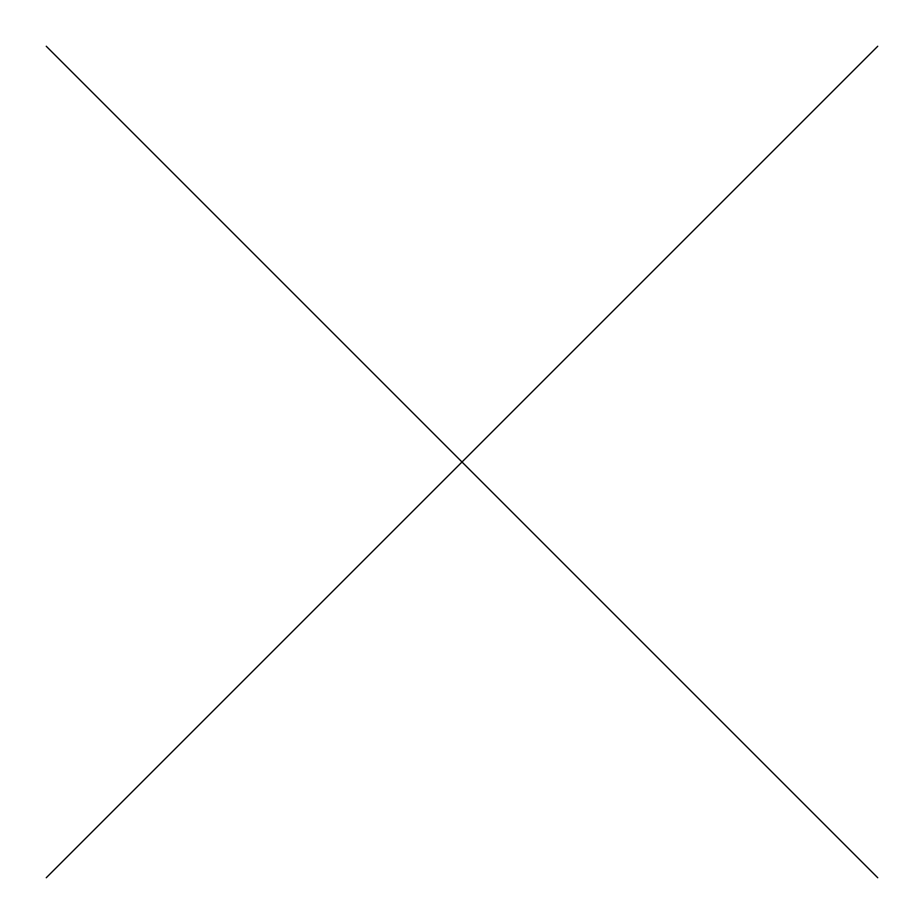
<?xml version="1.0" encoding="UTF-8"?>
<svg xmlns="http://www.w3.org/2000/svg" width="924" height="924" viewBox="0 0 924 924"><rect width="100%" height="100%" fill="white"/><g stroke="black" fill="none" stroke-linecap="round" stroke-linejoin="round"><path stroke-width="1.39" d="M46.2 877.8L877.8 46.2M46.2 46.2L877.8 877.8"/></g></svg>
